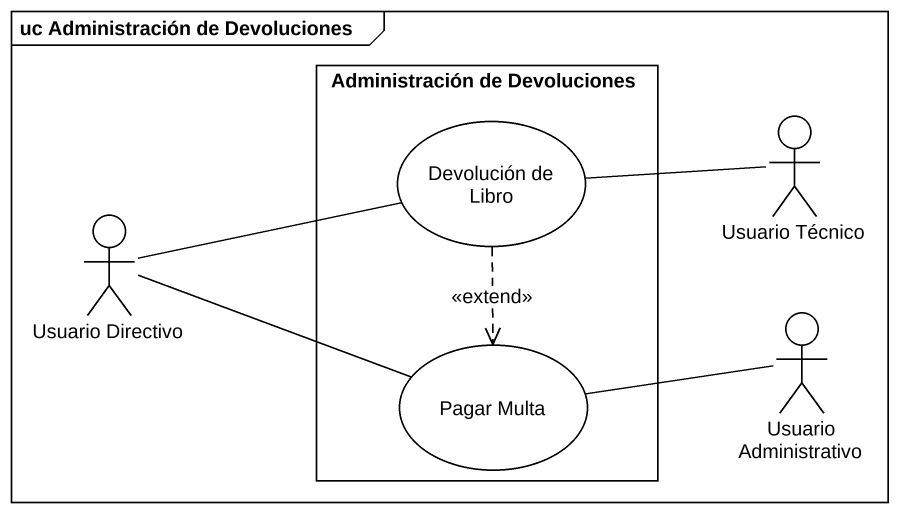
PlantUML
@startuml
mainframe uc Administración de Devoluciones
rectangle "Administración de Devoluciones" as Administración_de {
  usecase "Devolución de Libro" as Devolución_de_Libro
  usecase "Pagar Multa" as Pagar_Multa
}
actor "Usuario Técnico" as Usuario_Técnico
actor "Usuario Directivo" as Usuario_Directivo
actor "Usuario Administrativo" as Usuario_Administrativo
Devolución_de_Libro ..> Pagar_Multa : <<extend>>
Usuario_Técnico -left- Devolución_de_Libro
Usuario_Directivo -right- Devolución_de_Libro
Usuario_Directivo -right- Pagar_Multa
Usuario_Administrativo -left- Pagar_Multa
@enduml
